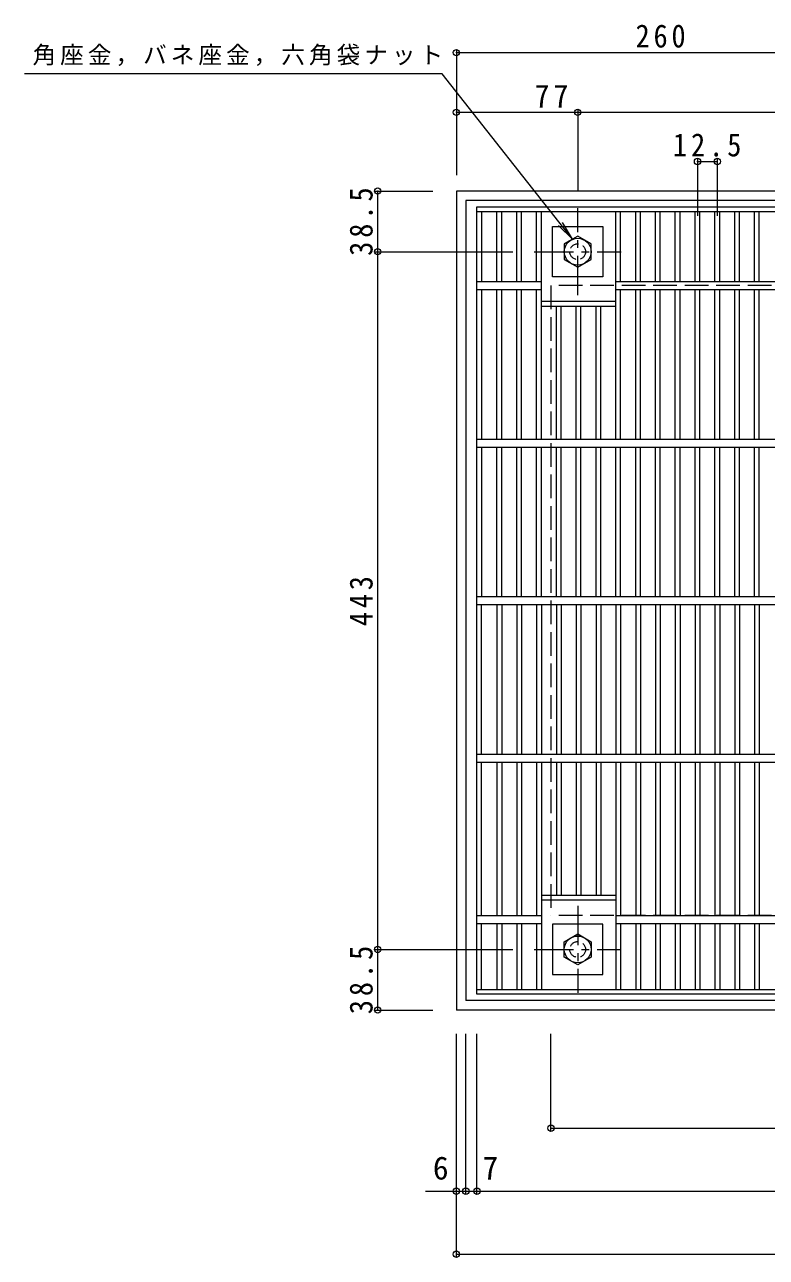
# Model space of a CAD drawing. Units: millimetres at full size, sheet at 1:5. Extents: x -806 to 798, y -688 to 645.
# Drawn here: x -806 to -335, y -239 to 544 of the extents above; entities that cross this region are included whole.
import ezdxf
from ezdxf.enums import TextEntityAlignment as Align

# ---------------------------------------------------------------- set-up
doc = ezdxf.new("R2010")
doc.units = ezdxf.units.MM
doc.header["$LTSCALE"] = 5
doc.header["$PDMODE"] = 32
doc.header["$PDSIZE"] = 4
for name, pattern in [('CHAIN1', [8, 5, -1, 1, -1]), ('DASHED1', [1.8, 1.2, -0.6]), ('DASHED3', [4, 3, -1])]:
    doc.linetypes.add(name, pattern=pattern)
for name, color, linetype, lineweight in [('E-1', 2, 'Continuous', 9), ('E-2', 3, 'Continuous', 9), ('E-4', 7, 'Continuous', 9), ('E-5', 7, 'Continuous', 9)]:
    doc.layers.add(name, color=color, linetype=linetype, lineweight=lineweight)
doc.styles.add('ＭＳ ゴシック', font='')
doc.styles.get('ＭＳ ゴシック').set_extended_font_data('MS Gothic')

msp = doc.modelspace()

# ---------------------------------------------------------------- linework, layer by layer
at = {"layer": 'E-1'}
for p, q in [((-532.148, 438.003), (-532.148, -81.996)), ((-12.148, 438.003), (-532.148, 438.003)), ((-526.149, 432.003), (-526.149, -75.996)), ((-18.148, 432.003), (-526.149, 432.003)), ((-12.148, -81.996), (-532.148, -81.996))]:
    msp.add_line(p, q, dxfattribs=at)
at = {"layer": 'E-1', "linetype": 'CHAIN1'}
for p, q in [((-455.148, 371.867), (-455.148, 427.14)), ((-482.785, 399.503), (-427.512, 399.503)), ((-455.148, -15.859), (-455.148, -71.133)), ((-482.785, -43.496), (-427.512, -43.496))]:
    msp.add_line(p, q, dxfattribs=at)
at = {"layer": 'E-1', "linetype": 'DASHED3'}
for p, q in [((-472.148, 378.004), (-472.148, -21.997)), ((-72.148, 378.004), (-472.148, 378.004))]:
    msp.add_line(p, q, dxfattribs=at)
at = {"layer": 'E-1'}
msp.add_lwpolyline([(-18.148, 432.003), (-18.148, -75.996), (-526.149, -75.996)], dxfattribs=at)
for points in [[(-471.148, 383.503), (-471.148, 415.503), (-439.148, 415.503), (-439.148, 383.503)], [(-446.648, 394.596), (-446.648, 404.411), (-455.148, 409.318), (-463.648, 404.411), (-463.648, 394.596), (-455.148, 389.688)], [(-471.148, -27.496), (-471.148, -59.496), (-439.148, -59.496), (-439.148, -27.496)], [(-446.648, -38.589), (-446.648, -48.404), (-455.148, -53.311), (-463.648, -48.404), (-463.648, -38.589), (-455.148, -33.681)]]:
    msp.add_lwpolyline(points, close=True, dxfattribs=at)
at = {"layer": 'E-1', "linetype": 'DASHED3'}
msp.add_lwpolyline([(-72.148, 378.004), (-72.148, -21.997), (-472.148, -21.997)], dxfattribs=at)
at = {"layer": 'E-1'}
for centre in [(-455.148, 399.503), (-455.148, -43.496)]:
    msp.add_circle(centre, 8.5, dxfattribs=at)
at = {"layer": 'E-1', "linetype": 'DASHED1'}
for centre in [(-455.148, 399.503), (-455.148, -43.496)]:
    msp.add_circle(centre, 5, dxfattribs=at)
at = {"layer": 'E-2'}
for p, q in [((-519.148, -71.996), (-519.148, 428.004)), ((-519.148, 428.004), (-25.148, 428.004)), ((-519.148, 425.004), (-25.148, 425.004)), ((-516.148, 425.003), (-516.148, 380.504)), ((-506.389, 380.504), (-506.389, 425.003)), ((-503.389, 380.504), (-503.389, 425.003)), ((-493.809, 380.504), (-493.809, 425.003)), ((-490.809, 380.504), (-490.809, 425.003)), ((-481.229, 380.504), (-481.229, 425.003)), ((-478.229, 280.504), (-478.229, 425.003)), ((-430.909, 280.504), (-430.909, 425.003)), ((-427.909, 380.504), (-427.909, 425.003)), ((-418.329, 380.504), (-418.329, 425.003)), ((-415.329, 380.504), (-415.329, 425.003)), ((-405.749, 380.504), (-405.749, 425.003)), ((-402.749, 380.504), (-402.749, 425.003)), ((-393.169, 380.504), (-393.169, 425.003)), ((-390.169, 380.504), (-390.169, 425.003)), ((-380.589, 380.504), (-380.589, 425.003)), ((-377.589, 380.504), (-377.589, 425.003)), ((-368.009, 380.504), (-368.009, 425.003)), ((-365.009, 380.504), (-365.009, 425.003)), ((-355.429, 380.504), (-355.429, 425.003)), ((-352.429, 380.504), (-352.429, 425.003)), ((-342.849, 380.504), (-342.849, 425.003)), ((-339.849, 380.504), (-339.849, 425.003)), ((-519.148, 380.504), (-478.229, 380.504)), ((-430.909, 380.504), (-113.388, 380.504)), ((-519.148, 375.504), (-478.229, 375.504)), ((-516.148, 375.504), (-516.148, 280.504)), ((-506.389, 280.504), (-506.389, 375.504)), ((-503.389, 280.504), (-503.389, 375.504)), ((-493.809, 280.504), (-493.809, 375.504)), ((-490.809, 280.504), (-490.809, 375.504)), ((-481.229, 280.504), (-481.229, 375.504)), ((-478.229, 368.004), (-430.909, 368.004)), ((-430.909, 375.504), (-113.388, 375.504)), ((-427.909, 280.504), (-427.909, 375.504)), ((-418.329, 280.504), (-418.329, 375.504)), ((-415.329, 280.504), (-415.329, 375.504)), ((-405.749, 280.504), (-405.749, 375.504)), ((-402.749, 280.504), (-402.749, 375.504)), ((-393.169, 280.504), (-393.169, 375.504)), ((-390.169, 280.504), (-390.169, 375.504)), ((-380.589, 280.504), (-380.589, 375.504)), ((-377.589, 280.504), (-377.589, 375.504)), ((-368.009, 280.504), (-368.009, 375.504)), ((-365.009, 280.504), (-365.009, 375.504)), ((-355.429, 280.504), (-355.429, 375.504)), ((-352.429, 280.504), (-352.429, 375.504)), ((-342.849, 280.504), (-342.849, 375.504)), ((-339.849, 280.504), (-339.849, 375.504)), ((-478.229, 365.004), (-430.909, 365.004)), ((-468.649, 280.504), (-468.649, 365.004)), ((-465.649, 280.504), (-465.649, 365.004)), ((-456.069, 280.504), (-456.069, 365.004)), ((-453.069, 280.504), (-453.069, 365.004)), ((-443.489, 280.504), (-443.489, 365.004)), ((-440.489, 280.504), (-440.489, 365.004)), ((-519.148, 280.503), (-25.148, 280.503)), ((-519.148, 275.503), (-25.148, 275.503)), ((-516.148, 275.503), (-516.148, 180.504)), ((-506.389, 180.504), (-506.389, 275.503)), ((-503.389, 180.504), (-503.389, 275.503)), ((-493.809, 180.504), (-493.809, 275.503)), ((-490.809, 180.504), (-490.809, 275.503)), ((-481.229, 180.504), (-481.229, 275.503)), ((-478.229, 180.504), (-478.229, 275.503)), ((-468.649, 180.504), (-468.649, 275.503)), ((-465.649, 180.504), (-465.649, 275.503)), ((-456.069, 180.504), (-456.069, 275.503)), ((-453.069, 180.504), (-453.069, 275.503)), ((-443.489, 180.504), (-443.489, 275.503)), ((-440.489, 180.504), (-440.489, 275.503)), ((-430.909, 180.504), (-430.909, 275.503)), ((-427.909, 180.504), (-427.909, 275.503)), ((-418.329, 180.504), (-418.329, 275.503)), ((-415.329, 180.504), (-415.329, 275.503)), ((-405.749, 180.504), (-405.749, 275.503)), ((-402.749, 180.504), (-402.749, 275.503)), ((-393.169, 180.504), (-393.169, 275.503)), ((-390.169, 180.504), (-390.169, 275.503)), ((-380.589, 180.504), (-380.589, 275.503)), ((-377.589, 180.504), (-377.589, 275.503)), ((-368.009, 180.504), (-368.009, 275.503)), ((-365.009, 180.504), (-365.009, 275.503)), ((-355.429, 180.504), (-355.429, 275.503)), ((-352.429, 180.504), (-352.429, 275.503)), ((-342.849, 180.504), (-342.849, 275.503)), ((-339.849, 180.504), (-339.849, 275.503)), ((-519.148, 180.504), (-25.148, 180.504)), ((-519.148, 175.504), (-25.148, 175.504)), ((-516.148, 80.504), (-516.148, 175.504)), ((-506.389, 175.504), (-506.389, 80.504)), ((-503.389, 175.504), (-503.389, 80.504)), ((-493.809, 175.504), (-493.809, 80.504)), ((-490.809, 175.504), (-490.809, 80.504)), ((-481.229, 175.504), (-481.229, 80.504)), ((-478.229, 175.504), (-478.229, 80.504)), ((-468.649, 175.504), (-468.649, 80.504)), ((-465.649, 175.504), (-465.649, 80.504)), ((-456.069, 175.504), (-456.069, 80.504)), ((-453.069, 175.504), (-453.069, 80.504)), ((-443.489, 175.504), (-443.489, 80.504)), ((-440.489, 175.504), (-440.489, 80.504)), ((-430.909, 175.504), (-430.909, 80.504)), ((-427.909, 175.504), (-427.909, 80.504)), ((-418.329, 175.504), (-418.329, 80.504)), ((-415.329, 175.504), (-415.329, 80.504)), ((-405.749, 175.504), (-405.749, 80.504)), ((-402.749, 175.504), (-402.749, 80.504)), ((-393.169, 175.504), (-393.169, 80.504)), ((-390.169, 175.504), (-390.169, 80.504)), ((-380.589, 175.504), (-380.589, 80.504)), ((-377.589, 175.504), (-377.589, 80.504)), ((-368.009, 175.504), (-368.009, 80.504)), ((-365.009, 175.504), (-365.009, 80.504)), ((-355.429, 175.504), (-355.429, 80.504)), ((-352.429, 175.504), (-352.429, 80.504)), ((-342.849, 175.504), (-342.849, 80.504)), ((-339.849, 175.504), (-339.849, 80.504)), ((-519.148, 80.504), (-25.148, 80.504)), ((-519.148, 75.504), (-25.148, 75.504)), ((-516.148, -21.997), (-516.148, 75.504)), ((-506.389, 75.504), (-506.389, -21.997)), ((-503.389, 75.504), (-503.389, -21.997)), ((-493.809, 75.504), (-493.809, -21.997)), ((-490.809, 75.504), (-490.809, -21.997)), ((-481.229, 75.504), (-481.229, -21.997)), ((-478.229, 75.504), (-478.229, -68.996)), ((-468.649, 75.504), (-468.649, -8.997)), ((-465.649, 75.504), (-465.649, -8.997)), ((-456.069, 75.504), (-456.069, -8.997)), ((-453.069, 75.504), (-453.069, -8.997)), ((-443.489, 75.504), (-443.489, -8.997)), ((-440.489, 75.504), (-440.489, -8.997)), ((-430.909, 75.504), (-430.909, -68.996)), ((-427.909, 75.504), (-427.909, -21.997)), ((-418.329, 75.504), (-418.329, -21.997)), ((-415.329, 75.504), (-415.329, -21.997)), ((-405.749, 75.504), (-405.749, -21.997)), ((-402.749, 75.504), (-402.749, -21.997)), ((-393.169, 75.504), (-393.169, -21.997)), ((-390.169, 75.504), (-390.169, -21.997)), ((-380.589, 75.504), (-380.589, -21.997)), ((-377.589, 75.504), (-377.589, -21.997)), ((-368.009, 75.504), (-368.009, -21.997)), ((-365.009, 75.504), (-365.009, -21.997)), ((-355.429, 75.504), (-355.429, -21.997)), ((-352.429, 75.504), (-352.429, -21.997)), ((-342.849, 75.504), (-342.849, -21.997)), ((-339.849, 75.504), (-339.849, -21.997)), ((-478.229, -8.997), (-430.909, -8.997)), ((-478.229, -11.997), (-430.909, -11.997)), ((-519.148, -21.997), (-478.229, -21.997)), ((-430.909, -21.997), (-113.388, -21.997)), ((-519.148, -26.997), (-478.229, -26.997)), ((-516.148, -68.996), (-516.148, -26.997)), ((-506.389, -26.997), (-506.389, -68.996)), ((-503.389, -26.997), (-503.389, -68.996)), ((-493.809, -26.997), (-493.809, -68.996)), ((-490.809, -26.997), (-490.809, -68.996)), ((-481.229, -26.997), (-481.229, -68.996)), ((-430.909, -26.997), (-113.388, -26.997)), ((-427.909, -26.997), (-427.909, -68.996)), ((-418.329, -26.997), (-418.329, -68.996)), ((-415.329, -26.997), (-415.329, -68.996)), ((-405.749, -26.997), (-405.749, -68.996)), ((-402.749, -26.997), (-402.749, -68.996)), ((-393.169, -26.997), (-393.169, -68.996)), ((-390.169, -26.997), (-390.169, -68.996)), ((-380.589, -26.997), (-380.589, -68.996)), ((-377.589, -26.997), (-377.589, -68.996)), ((-368.009, -26.997), (-368.009, -68.996)), ((-365.009, -26.997), (-365.009, -68.996)), ((-355.429, -26.997), (-355.429, -68.996)), ((-352.429, -26.997), (-352.429, -68.996)), ((-342.849, -26.997), (-342.849, -68.996)), ((-339.849, -26.997), (-339.849, -68.996)), ((-519.148, -68.996), (-25.148, -68.996)), ((-25.148, -71.996), (-519.148, -71.996))]:
    msp.add_line(p, q, dxfattribs=at)
at = {"layer": 'E-4'}
for p, q in [((-532.148, 527.427), (-532.148, 448.003)), ((-532.148, 525.927), (-272.148, 525.927)), ((-532.148, 488.003), (-455.148, 488.003)), ((-455.148, 489.503), (-455.148, 438.504)), ((-455.148, 488.003), (-89.148, 488.003)), ((-379.089, 458.299), (-379.089, 422.201)), ((-379.089, 456.799), (-366.509, 456.799)), ((-366.509, 458.299), (-366.509, 422.201)), ((-583.648, 438.003), (-547.148, 438.003)), ((-582.148, 399.503), (-582.148, 438.003)), ((-583.648, 399.503), (-496.326, 399.503)), ((-582.148, -43.496), (-582.148, 399.503)), ((-583.648, -43.496), (-496.326, -43.496)), ((-582.148, -81.996), (-582.148, -43.496)), ((-583.648, -81.996), (-547.148, -81.996)), ((-532.148, -238.497), (-532.148, -96.996)), ((-526.149, -198.497), (-526.149, -96.996)), ((-519.148, -198.497), (-519.148, -96.996)), ((-472.148, -158.497), (-472.148, -96.996)), ((-472.148, -156.997), (-72.148, -156.997)), ((-551.773, -196.997), (-526.149, -196.997)), ((-526.149, -196.997), (-519.148, -196.997)), ((-519.148, -196.997), (-25.148, -196.997)), ((-532.148, -236.997), (-12.148, -236.997))]:
    msp.add_line(p, q, dxfattribs=at)
for p in [(-532.148, 525.927), (-532.148, 488.003), (-455.148, 488.003), (-379.089, 456.799), (-366.509, 456.799), (-582.148, 438.003), (-582.148, 399.503), (-582.148, -43.496), (-582.148, -81.996), (-472.148, -156.997), (-532.148, -196.997), (-526.149, -196.997), (-519.148, -196.997), (-532.148, -236.997)]:
    msp.add_point(p, dxfattribs=at)
at = {"layer": 'E-5'}
for p, q in [((-541.297, 512.402), (-806.297, 512.402)), ((-458.362, 407.372), (-541.297, 512.402)), ((-458.362, 407.372), (-467.323, 416.088)), ((-458.362, 407.372), (-464.762, 418.11))]:
    msp.add_line(p, q, dxfattribs=at)

# ---------------------------------------------------------------- texts
at = {"layer": 'E-4', "color": 2, "style": 'ＭＳ ゴシック'}
for s, p in [('6', (-547.086, -193.997)), ('7', (-515.561, -193.997))]:
    msp.add_text(s, height=14.66, dxfattribs=at).set_placement(p, align=Align.BOTTOM_LEFT)
at = {"layer": 'E-4', "color": 2, "char_height": 14.66, "attachment_point": 7, "style": 'ＭＳ ゴシック'}
for s, insert in [('\\T1.27;\\W0.9;260', (-418.398, 528.927)), ('\\T1.27;\\W0.95;77', (-482.548, 491.003)), ('\\T1.28;\\W0.9;12.5', (-394.674, 459.799))]:
    msp.add_mtext(s, dxfattribs=dict(at, insert=insert))
at = {"layer": 'E-4', "color": 2, "char_height": 14.66, "attachment_point": 7, "rotation": 90, "style": 'ＭＳ ゴシック'}
for s, insert in [('\\T1.28;\\W0.9;38.5', (-585.148, 396.878)), ('\\T1.27;\\W0.9;443', (-585.148, 161.754)), ('\\T1.28;\\W0.9;38.5', (-585.148, -84.621))]:
    msp.add_mtext(s, dxfattribs=dict(at, insert=insert))
at = {"layer": 'E-5', "insert": (-801.297, 517.402), "char_height": 11, "attachment_point": 7, "style": 'ＭＳ ゴシック'}
msp.add_mtext('\\T1.17;角座金，バネ座金，六角袋ナット', dxfattribs=at)

doc.saveas('drawing.dxf')
